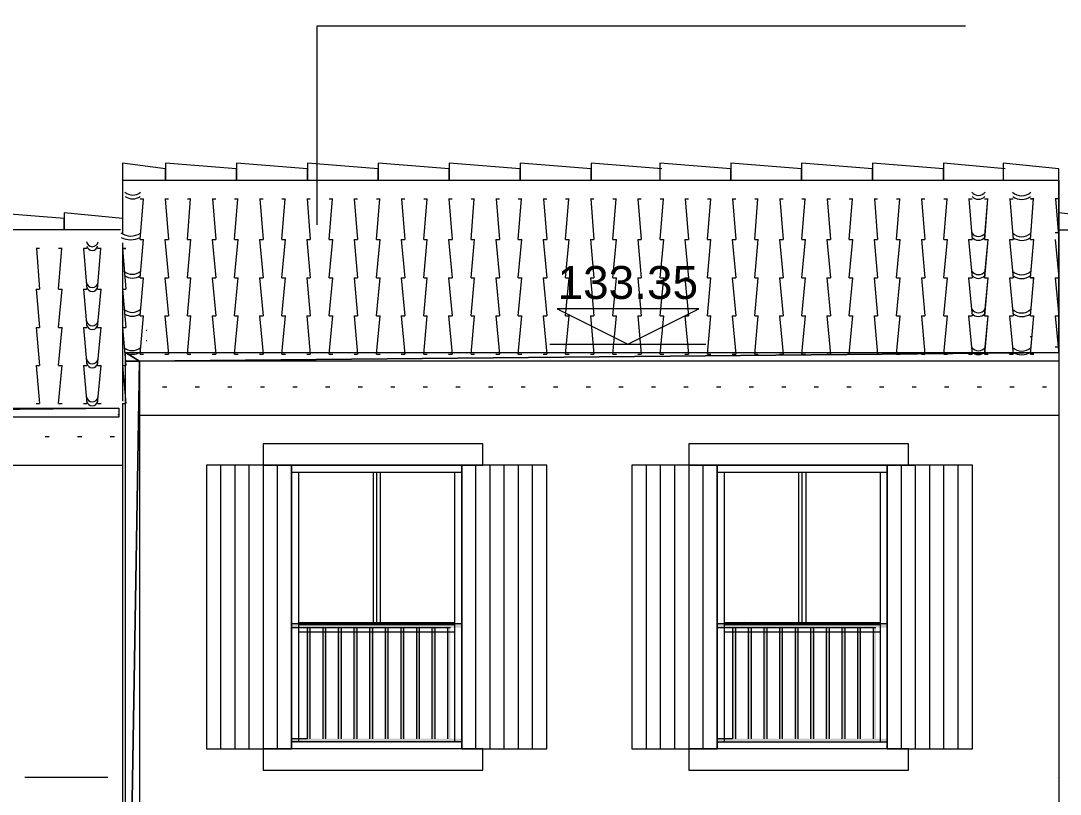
# Model space of a CAD drawing. Header units: metres. Extents: x 1.8 to 61.8, y -53.3 to -11.3.
# Drawn here: x 18.493 to 22.158, y -49.623 to -46.897 of the extents above; entities that cross this region are included whole.
import ezdxf
from ezdxf.enums import TextEntityAlignment as Align
from ezdxf.lldxf.tags import DXFTag

# ---------------------------------------------------------------- set-up
doc = ezdxf.new("R2010")
doc.units = ezdxf.units.M
doc.header["$MEASUREMENT"] = 0
for name, color, linetype in [('Calque commun', 7, 'Continuous'), ('Calque59', 7, 'Continuous'), ('Cotations', 7, 'Continuous')]:
    doc.layers.add(name, color=color, linetype=linetype)
doc.styles.add('Arial', font='arial.ttf', dxfattribs={"height": 0.231939})
tags = doc.linetypes.add('HIDDEN', pattern=[0.375, 0.25, -0.125]).pattern_tags.tags
tags[6:7] = [DXFTag(74, 4), DXFTag(75, 0), DXFTag(340, '0'), DXFTag(46, 1.0), DXFTag(50, 0.0), DXFTag(44, 0.0), DXFTag(45, 0.0)]
tags[4:5] = [DXFTag(74, 4), DXFTag(75, 0), DXFTag(340, '0'), DXFTag(46, 1.0), DXFTag(50, 0.0), DXFTag(44, 0.0), DXFTag(45, 0.0)]

# ---------------------------------------------------------------- blocks, each defined once
blk = doc.blocks.new('TOIT FACADE 35')
at = {"layer": 'Calque commun', "color": 7, "linetype": 'Continuous', "lineweight": 9}
for p, q in [((77.1694, -18.2492), (77.1694, -18.6281)), ((83.7694, -18.2493), (83.7694, -18.619)), ((83.7694, -18.619), (83.7694, -25.8923)), ((77.1694, -19.8256), (77.1694, -20.1862)), ((77.1709, -25.8922), (77.1698, -20.0075))]:
    blk.add_line(p, q, dxfattribs=at)
at = {"layer": 'Calque59', "color": 32, "linetype": 'Continuous', "lineweight": 9}
for p, q in [((77.2925, -18.381), (77.3175, -18.381)), ((77.2925, -18.6695), (77.3155, -18.3815)), ((77.4675, -18.381), (77.4924, -18.381)), ((77.4693, -18.3815), (77.4924, -18.6695)), ((77.6258, -18.381), (77.6507, -18.381)), ((77.6258, -18.6695), (77.6489, -18.3815)), ((77.8008, -18.381), (77.8258, -18.381)), ((77.8027, -18.3815), (77.8258, -18.6695)), ((77.9591, -18.381), (77.9841, -18.381)), ((77.9591, -18.6695), (77.9822, -18.3815)), ((78.1341, -18.381), (78.1592, -18.381)), ((78.1361, -18.3815), (78.1592, -18.6695)), ((78.2925, -18.381), (78.3175, -18.381)), ((78.2925, -18.6695), (78.3155, -18.3815)), ((78.4675, -18.381), (78.4924, -18.381)), ((78.4693, -18.3815), (78.4924, -18.6695)), ((78.6258, -18.381), (78.6507, -18.381)), ((78.6258, -18.6695), (78.6489, -18.3815)), ((78.8008, -18.381), (78.8258, -18.381)), ((78.8027, -18.3815), (78.8258, -18.6695)), ((78.9591, -18.381), (78.9841, -18.381)), ((78.9591, -18.6695), (78.9822, -18.3815)), ((79.1341, -18.381), (79.1592, -18.381)), ((79.1361, -18.3815), (79.1592, -18.6695)), ((79.2925, -18.381), (79.3175, -18.381)), ((79.2925, -18.6695), (79.3155, -18.3815)), ((79.4675, -18.381), (79.4924, -18.381)), ((79.4693, -18.3815), (79.4924, -18.6695)), ((79.6258, -18.381), (79.6507, -18.381)), ((79.6258, -18.6695), (79.6489, -18.3815)), ((79.8008, -18.381), (79.8258, -18.381)), ((79.8027, -18.3815), (79.8258, -18.6695)), ((79.9591, -18.381), (79.9841, -18.381)), ((79.9591, -18.6695), (79.9822, -18.3815)), ((80.1341, -18.381), (80.1592, -18.381)), ((80.1361, -18.3815), (80.1592, -18.6695)), ((80.2925, -18.381), (80.3175, -18.381)), ((80.2925, -18.6695), (80.3155, -18.3815)), ((80.4675, -18.381), (80.4924, -18.381)), ((80.4693, -18.3815), (80.4924, -18.6695)), ((80.6258, -18.381), (80.6507, -18.381)), ((80.6258, -18.6695), (80.6489, -18.3815)), ((80.8008, -18.381), (80.8258, -18.381)), ((80.8027, -18.3815), (80.8258, -18.6695)), ((80.9591, -18.381), (80.9841, -18.381)), ((80.9591, -18.6695), (80.9822, -18.3815)), ((81.1341, -18.381), (81.159, -18.381)), ((81.136, -18.3815), (81.159, -18.6695)), ((81.2925, -18.381), (81.3174, -18.381)), ((81.2925, -18.6695), (81.3155, -18.3815)), ((81.4674, -18.381), (81.4924, -18.381)), ((81.4693, -18.3815), (81.4924, -18.6695)), ((81.6257, -18.381), (81.6507, -18.381)), ((81.6257, -18.6695), (81.6488, -18.3815)), ((81.8008, -18.381), (81.8258, -18.381)), ((81.8027, -18.3815), (81.8258, -18.6695)), ((81.9591, -18.381), (81.9841, -18.381)), ((81.9591, -18.6695), (81.9822, -18.3815)), ((82.1341, -18.381), (82.159, -18.381)), ((82.136, -18.3815), (82.159, -18.6695)), ((82.2925, -18.381), (82.3174, -18.381)), ((82.2925, -18.6695), (82.3155, -18.3815)), ((82.4674, -18.381), (82.4924, -18.381)), ((82.4693, -18.3815), (82.4924, -18.6695)), ((82.6257, -18.381), (82.6507, -18.381)), ((82.6257, -18.6695), (82.6488, -18.3815)), ((82.8008, -18.381), (82.8258, -18.381)), ((82.8027, -18.3815), (82.8258, -18.6695)), ((82.9591, -18.381), (82.9841, -18.381)), ((82.9591, -18.6695), (82.9822, -18.3815)), ((83.1341, -18.381), (83.159, -18.381)), ((83.136, -18.3815), (83.159, -18.6695)), ((83.2469, -18.381), (83.2718, -18.381)), ((83.2469, -18.6695), (83.27, -18.3815)), ((83.247, -18.381), (83.272, -18.381)), ((83.247, -18.6695), (83.27, -18.3815)), ((83.422, -18.381), (83.4469, -18.381)), ((83.4238, -18.3815), (83.4469, -18.6695)), ((83.5691, -18.3801), (83.5941, -18.3801)), ((83.5691, -18.6686), (83.5922, -18.3806)), ((83.5692, -18.381), (83.5941, -18.381)), ((83.5692, -18.6695), (83.5922, -18.3815)), ((83.7441, -18.3806), (83.7691, -18.3806)), ((83.746, -18.3811), (83.7691, -18.669)), ((77.2925, -18.9382), (77.3175, -18.6695)), ((77.2925, -18.6695), (77.3175, -18.6695)), ((77.4675, -18.6695), (77.4924, -18.9382)), ((77.4675, -18.6695), (77.4924, -18.6695)), ((77.6258, -18.9382), (77.6507, -18.6695)), ((77.6258, -18.6695), (77.6507, -18.6695)), ((77.8008, -18.6695), (77.8258, -18.9382)), ((77.8008, -18.6695), (77.8258, -18.6695)), ((77.9591, -18.9382), (77.9841, -18.6695)), ((77.9591, -18.6695), (77.9841, -18.6695)), ((78.1341, -18.6695), (78.1592, -18.9382)), ((78.1341, -18.6695), (78.1592, -18.6695)), ((78.2925, -18.9382), (78.3175, -18.6695)), ((78.2925, -18.6695), (78.3175, -18.6695)), ((78.4675, -18.6695), (78.4924, -18.9382)), ((78.4675, -18.6695), (78.4924, -18.6695)), ((78.6258, -18.9382), (78.6507, -18.6695)), ((78.6258, -18.6695), (78.6507, -18.6695)), ((78.8008, -18.6695), (78.8258, -18.9382)), ((78.8008, -18.6695), (78.8258, -18.6695)), ((78.9591, -18.9382), (78.9841, -18.6695)), ((78.9591, -18.6695), (78.9841, -18.6695)), ((79.1341, -18.6695), (79.1592, -18.9382)), ((79.1341, -18.6695), (79.1592, -18.6695)), ((79.2925, -18.9382), (79.3175, -18.6695)), ((79.2925, -18.6695), (79.3175, -18.6695)), ((79.4675, -18.6695), (79.4924, -18.9382)), ((79.4675, -18.6695), (79.4924, -18.6695)), ((79.6258, -18.9382), (79.6507, -18.6695)), ((79.6258, -18.6695), (79.6507, -18.6695)), ((79.8008, -18.6695), (79.8258, -18.9382)), ((79.8008, -18.6695), (79.8258, -18.6695)), ((79.9591, -18.9382), (79.9841, -18.6695)), ((79.9591, -18.6695), (79.9841, -18.6695)), ((80.1341, -18.6695), (80.1592, -18.9382)), ((80.1341, -18.6695), (80.1592, -18.6695)), ((80.2925, -18.9382), (80.3175, -18.6695)), ((80.2925, -18.6695), (80.3175, -18.6695)), ((80.4675, -18.6695), (80.4924, -18.9382)), ((80.4675, -18.6695), (80.4924, -18.6695)), ((80.6258, -18.9382), (80.6507, -18.6695)), ((80.6258, -18.6695), (80.6507, -18.6695)), ((80.8008, -18.6695), (80.8258, -18.9382)), ((80.8008, -18.6695), (80.8258, -18.6695)), ((80.9591, -18.9382), (80.9841, -18.6695)), ((80.9591, -18.6695), (80.9841, -18.6695)), ((81.1341, -18.6695), (81.159, -18.9382)), ((81.1341, -18.6695), (81.159, -18.6695)), ((81.2925, -18.9382), (81.3174, -18.6695)), ((81.2925, -18.6695), (81.3174, -18.6695)), ((81.4674, -18.6695), (81.4924, -18.9382)), ((81.4674, -18.6695), (81.4924, -18.6695)), ((81.6257, -18.9382), (81.6507, -18.6695)), ((81.6257, -18.6695), (81.6507, -18.6695)), ((81.8008, -18.6695), (81.8258, -18.9382)), ((81.8008, -18.6695), (81.8258, -18.6695)), ((81.9591, -18.9382), (81.9841, -18.6695)), ((81.9591, -18.6695), (81.9841, -18.6695)), ((82.1341, -18.6695), (82.159, -18.9382)), ((82.1341, -18.6695), (82.159, -18.6695)), ((82.2925, -18.9382), (82.3174, -18.6695)), ((82.2925, -18.6695), (82.3174, -18.6695)), ((82.4674, -18.6695), (82.4924, -18.9382)), ((82.4674, -18.6695), (82.4924, -18.6695)), ((82.6257, -18.9382), (82.6507, -18.6695)), ((82.6257, -18.6695), (82.6507, -18.6695)), ((82.8008, -18.6695), (82.8258, -18.9382)), ((82.8008, -18.6695), (82.8258, -18.6695)), ((82.9591, -18.9382), (82.9841, -18.6695)), ((82.9591, -18.6695), (82.9841, -18.6695)), ((83.1341, -18.6695), (83.159, -18.9382)), ((83.1341, -18.6695), (83.159, -18.6695)), ((83.2469, -18.9382), (83.2718, -18.6695)), ((83.2469, -18.6695), (83.2718, -18.6695)), ((83.247, -18.9382), (83.272, -18.6695)), ((83.247, -18.6695), (83.272, -18.6695)), ((83.422, -18.6695), (83.4469, -18.9382)), ((83.422, -18.6695), (83.4469, -18.6695)), ((83.5691, -18.9373), (83.5941, -18.6686)), ((83.5691, -18.6686), (83.5941, -18.6686)), ((83.5692, -18.9382), (83.5941, -18.6695)), ((83.5692, -18.6695), (83.5941, -18.6695)), ((83.7441, -18.619), (83.7691, -18.619)), ((83.7441, -18.669), (83.7691, -18.9378)), ((76.5592, -18.7305), (76.5842, -18.7305)), ((76.5611, -18.731), (76.5842, -19.019)), ((76.7175, -18.7305), (76.7425, -18.7305)), ((76.7175, -19.019), (76.7406, -18.731)), ((76.8925, -18.7305), (76.9174, -18.7305)), ((76.8944, -18.731), (76.9174, -19.019)), ((76.9926, -18.7305), (77.0175, -18.7305)), ((76.9926, -19.019), (77.0157, -18.731)), ((77.1676, -18.7305), (77.1926, -18.7305)), ((77.1676, -18.731), (77.1926, -18.731)), ((77.1695, -18.731), (77.1926, -19.019)), ((77.1696, -18.7315), (77.1926, -19.0195)), ((77.2925, -19.2069), (77.3175, -18.9382)), ((77.2925, -18.9382), (77.3175, -18.9382)), ((77.4675, -18.9382), (77.4924, -19.2069)), ((77.4675, -18.9382), (77.4924, -18.9382)), ((77.6258, -19.2069), (77.6507, -18.9382)), ((77.6258, -18.9382), (77.6507, -18.9382)), ((77.8008, -18.9382), (77.8258, -19.2069)), ((77.8008, -18.9382), (77.8258, -18.9382)), ((77.9591, -19.2069), (77.9841, -18.9382)), ((77.9591, -18.9382), (77.9841, -18.9382)), ((78.1341, -18.9382), (78.1592, -19.2069)), ((78.1341, -18.9382), (78.1592, -18.9382)), ((78.2925, -19.2069), (78.3175, -18.9382)), ((78.2925, -18.9382), (78.3175, -18.9382)), ((78.4675, -18.9382), (78.4924, -19.2069)), ((78.4675, -18.9382), (78.4924, -18.9382)), ((78.6258, -19.2069), (78.6507, -18.9382)), ((78.6258, -18.9382), (78.6507, -18.9382)), ((78.8008, -18.9382), (78.8258, -19.2069)), ((78.8008, -18.9382), (78.8258, -18.9382)), ((78.9591, -19.2069), (78.9841, -18.9382)), ((78.9591, -18.9382), (78.9841, -18.9382)), ((79.1341, -18.9382), (79.1592, -19.2069)), ((79.1341, -18.9382), (79.1592, -18.9382)), ((79.2925, -19.2069), (79.3175, -18.9382)), ((79.2925, -18.9382), (79.3175, -18.9382)), ((79.4675, -18.9382), (79.4924, -19.2069)), ((79.4675, -18.9382), (79.4924, -18.9382)), ((79.6258, -19.2069), (79.6507, -18.9382)), ((79.6258, -18.9382), (79.6507, -18.9382)), ((79.8008, -18.9382), (79.8258, -19.2069)), ((79.8008, -18.9382), (79.8258, -18.9382)), ((79.9591, -19.2069), (79.9841, -18.9382)), ((79.9591, -18.9382), (79.9841, -18.9382)), ((80.1341, -18.9382), (80.1592, -19.2069)), ((80.1341, -18.9382), (80.1592, -18.9382)), ((80.2925, -19.2069), (80.3175, -18.9382)), ((80.2925, -18.9382), (80.3175, -18.9382)), ((80.4675, -18.9382), (80.4924, -19.2069)), ((80.4675, -18.9382), (80.4924, -18.9382)), ((80.6258, -19.2069), (80.6507, -18.9382)), ((80.6258, -18.9382), (80.6507, -18.9382)), ((80.8008, -18.9382), (80.8258, -19.2069)), ((80.8008, -18.9382), (80.8258, -18.9382)), ((80.9591, -19.2069), (80.9841, -18.9382)), ((80.9591, -18.9382), (80.9841, -18.9382)), ((81.1341, -18.9382), (81.159, -19.2069)), ((81.1341, -18.9382), (81.159, -18.9382)), ((81.2925, -19.2069), (81.3174, -18.9382)), ((81.2925, -18.9382), (81.3174, -18.9382)), ((81.4674, -18.9382), (81.4924, -19.2069)), ((81.4674, -18.9382), (81.4924, -18.9382)), ((81.6257, -19.2069), (81.6507, -18.9382)), ((81.6257, -18.9382), (81.6507, -18.9382)), ((81.8008, -18.9382), (81.8258, -19.2069)), ((81.8008, -18.9382), (81.8258, -18.9382)), ((81.9591, -19.2069), (81.9841, -18.9382)), ((81.9591, -18.9382), (81.9841, -18.9382)), ((82.1341, -18.9382), (82.159, -19.2069)), ((82.1341, -18.9382), (82.159, -18.9382)), ((82.2925, -19.2069), (82.3174, -18.9382)), ((82.2925, -18.9382), (82.3174, -18.9382)), ((82.4674, -18.9382), (82.4924, -19.2069)), ((82.4674, -18.9382), (82.4924, -18.9382)), ((82.6257, -19.2069), (82.6507, -18.9382)), ((82.6257, -18.9382), (82.6507, -18.9382)), ((82.8008, -18.9382), (82.8258, -19.2069)), ((82.8008, -18.9382), (82.8258, -18.9382)), ((82.9591, -19.2069), (82.9841, -18.9382)), ((82.9591, -18.9382), (82.9841, -18.9382)), ((83.1341, -18.9382), (83.159, -19.2069)), ((83.1341, -18.9382), (83.159, -18.9382)), ((83.2469, -19.2069), (83.2718, -18.9382)), ((83.2469, -18.9382), (83.2718, -18.9382)), ((83.247, -19.2069), (83.272, -18.9382)), ((83.247, -18.9382), (83.272, -18.9382)), ((83.422, -18.9382), (83.4469, -19.2069)), ((83.422, -18.9382), (83.4469, -18.9382)), ((83.5691, -19.206), (83.5941, -18.9373)), ((83.5691, -18.9373), (83.5941, -18.9373)), ((83.5692, -19.2069), (83.5941, -18.9382)), ((83.5692, -18.9382), (83.5941, -18.9382)), ((83.7441, -18.9378), (83.7691, -19.2065)), ((83.7441, -18.9378), (83.7691, -18.9378)), ((76.5592, -19.019), (76.5842, -19.2877)), ((76.5592, -19.019), (76.5842, -19.019)), ((76.7175, -19.2877), (76.7425, -19.019)), ((76.7175, -19.019), (76.7425, -19.019)), ((76.8925, -19.019), (76.9174, -19.2877)), ((76.8925, -19.019), (76.9174, -19.019)), ((76.9926, -19.2877), (77.0175, -19.019)), ((76.9926, -19.019), (77.0175, -19.019)), ((77.1676, -19.019), (77.1926, -19.2877)), ((77.1676, -19.019), (77.1926, -19.019)), ((77.1676, -19.0195), (77.1926, -19.2882)), ((77.1676, -19.0195), (77.1926, -19.0195)), ((77.2925, -19.4756), (77.3175, -19.2069)), ((77.2925, -19.2069), (77.3175, -19.2069)), ((77.4675, -19.2069), (77.4924, -19.4756)), ((77.4675, -19.2069), (77.4924, -19.2069)), ((77.6258, -19.4756), (77.6507, -19.2069)), ((77.6258, -19.2069), (77.6507, -19.2069)), ((77.8008, -19.2069), (77.8258, -19.4756)), ((77.8008, -19.2069), (77.8258, -19.2069)), ((77.9591, -19.4756), (77.9841, -19.2069)), ((77.9591, -19.2069), (77.9841, -19.2069)), ((78.1341, -19.2069), (78.1592, -19.4756)), ((78.1341, -19.2069), (78.1592, -19.2069)), ((78.2925, -19.4756), (78.3175, -19.2069)), ((78.2925, -19.2069), (78.3175, -19.2069)), ((78.4675, -19.2069), (78.4924, -19.4756)), ((78.4675, -19.2069), (78.4924, -19.2069)), ((78.6258, -19.4756), (78.6507, -19.2069)), ((78.6258, -19.2069), (78.6507, -19.2069)), ((78.8008, -19.2069), (78.8258, -19.4756)), ((78.8008, -19.2069), (78.8258, -19.2069)), ((78.9591, -19.4756), (78.9841, -19.2069)), ((78.9591, -19.2069), (78.9841, -19.2069)), ((79.1341, -19.2069), (79.1592, -19.4756)), ((79.1341, -19.2069), (79.1592, -19.2069)), ((79.2925, -19.4756), (79.3175, -19.2069)), ((79.2925, -19.2069), (79.3175, -19.2069)), ((79.4675, -19.2069), (79.4924, -19.4756)), ((79.4675, -19.2069), (79.4924, -19.2069)), ((79.6258, -19.4756), (79.6507, -19.2069)), ((79.6258, -19.2069), (79.6507, -19.2069)), ((79.8008, -19.2069), (79.8258, -19.4756)), ((79.8008, -19.2069), (79.8258, -19.2069)), ((79.9591, -19.4756), (79.9841, -19.2069)), ((79.9591, -19.2069), (79.9841, -19.2069)), ((80.1341, -19.2069), (80.1592, -19.4756)), ((80.1341, -19.2069), (80.1592, -19.2069)), ((80.2925, -19.4756), (80.3175, -19.2069)), ((80.2925, -19.2069), (80.3175, -19.2069)), ((80.4675, -19.2069), (80.4924, -19.4756)), ((80.4675, -19.2069), (80.4924, -19.2069)), ((80.6258, -19.4756), (80.6507, -19.2069)), ((80.6258, -19.2069), (80.6507, -19.2069)), ((80.8008, -19.2069), (80.8258, -19.4756)), ((80.8008, -19.2069), (80.8258, -19.2069)), ((80.9591, -19.4756), (80.9841, -19.2069)), ((80.9591, -19.2069), (80.9841, -19.2069)), ((81.1341, -19.2069), (81.159, -19.4756)), ((81.1341, -19.2069), (81.159, -19.2069)), ((81.2925, -19.4756), (81.3174, -19.2069)), ((81.2925, -19.2069), (81.3174, -19.2069)), ((81.4674, -19.2069), (81.4924, -19.4756)), ((81.4674, -19.2069), (81.4924, -19.2069)), ((81.6257, -19.4756), (81.6507, -19.2069)), ((81.6257, -19.2069), (81.6507, -19.2069)), ((81.8008, -19.2069), (81.8258, -19.4756)), ((81.8008, -19.2069), (81.8258, -19.2069)), ((81.9591, -19.4756), (81.9841, -19.2069)), ((81.9591, -19.2069), (81.9841, -19.2069)), ((82.1341, -19.2069), (82.159, -19.4756)), ((82.1341, -19.2069), (82.159, -19.2069)), ((82.2925, -19.4756), (82.3174, -19.2069)), ((82.2925, -19.2069), (82.3174, -19.2069)), ((82.4674, -19.2069), (82.4924, -19.4756)), ((82.4674, -19.2069), (82.4924, -19.2069)), ((82.6257, -19.4756), (82.6507, -19.2069)), ((82.6257, -19.2069), (82.6507, -19.2069)), ((82.8008, -19.2069), (82.8258, -19.4756)), ((82.8008, -19.2069), (82.8258, -19.2069)), ((82.9591, -19.4756), (82.9841, -19.2069)), ((82.9591, -19.2069), (82.9841, -19.2069)), ((83.1341, -19.2069), (83.159, -19.4756)), ((83.1341, -19.2069), (83.159, -19.2069)), ((83.2469, -19.4756), (83.2718, -19.2069)), ((83.2469, -19.2069), (83.2718, -19.2069)), ((83.247, -19.4756), (83.272, -19.2069)), ((83.247, -19.2069), (83.272, -19.2069)), ((83.422, -19.2069), (83.4469, -19.4756)), ((83.422, -19.2069), (83.4469, -19.2069)), ((83.5691, -19.4747), (83.5941, -19.206)), ((83.5691, -19.206), (83.5941, -19.206)), ((83.5692, -19.4756), (83.5941, -19.2069)), ((83.5692, -19.2069), (83.5941, -19.2069)), ((83.7441, -19.2065), (83.7691, -19.4752)), ((83.7441, -19.2065), (83.7691, -19.2065)), ((76.5592, -19.2877), (76.5842, -19.5564)), ((76.5592, -19.2877), (76.5842, -19.2877)), ((76.7175, -19.5564), (76.7425, -19.2877)), ((76.7175, -19.2877), (76.7425, -19.2877)), ((76.8925, -19.2877), (76.9174, -19.5564)), ((76.8925, -19.2877), (76.9174, -19.2877)), ((76.9926, -19.5564), (77.0175, -19.2877)), ((76.9926, -19.2877), (77.0175, -19.2877)), ((77.1676, -19.2877), (77.1926, -19.5564)), ((77.1676, -19.2877), (77.1926, -19.2877)), ((77.1676, -19.2882), (77.1926, -19.5569)), ((77.1676, -19.2882), (77.1926, -19.2882)), ((83.5772, -19.3555), (83.5672, -19.3555)), ((77.2925, -19.4756), (77.3175, -19.4756)), ((77.4675, -19.4756), (77.4924, -19.4756)), ((77.6258, -19.4756), (77.6507, -19.4756)), ((77.8008, -19.4756), (77.8258, -19.4756)), ((77.9591, -19.4756), (77.9841, -19.4756)), ((78.1341, -19.4756), (78.1592, -19.4756)), ((78.2925, -19.4756), (78.3175, -19.4756)), ((78.4675, -19.4756), (78.4924, -19.4756)), ((78.6258, -19.4756), (78.6507, -19.4756)), ((78.8008, -19.4756), (78.8258, -19.4756)), ((78.9591, -19.4756), (78.9841, -19.4756)), ((79.1341, -19.4756), (79.1592, -19.4756)), ((79.2925, -19.4756), (79.3175, -19.4756)), ((79.4675, -19.4756), (79.4924, -19.4756)), ((79.6258, -19.4756), (79.6507, -19.4756)), ((79.8008, -19.4756), (79.8258, -19.4756)), ((79.9591, -19.4756), (79.9841, -19.4756)), ((80.1341, -19.4756), (80.1592, -19.4756)), ((80.2925, -19.4756), (80.3175, -19.4756)), ((80.4675, -19.4756), (80.4924, -19.4756)), ((80.6258, -19.4756), (80.6507, -19.4756)), ((80.8008, -19.4756), (80.8258, -19.4756)), ((80.9591, -19.4756), (80.9841, -19.4756)), ((81.1341, -19.4756), (81.159, -19.4756)), ((81.2925, -19.4756), (81.3174, -19.4756)), ((81.4674, -19.4756), (81.4924, -19.4756)), ((81.6257, -19.4756), (81.6507, -19.4756)), ((81.8008, -19.4756), (81.8258, -19.4756)), ((81.9591, -19.4756), (81.9841, -19.4756)), ((82.1341, -19.4756), (82.159, -19.4756)), ((82.2925, -19.4756), (82.3174, -19.4756)), ((82.4674, -19.4756), (82.4924, -19.4756)), ((82.6257, -19.4756), (82.6507, -19.4756)), ((82.8008, -19.4756), (82.8258, -19.4756)), ((82.9591, -19.4756), (82.9841, -19.4756)), ((83.1341, -19.4756), (83.159, -19.4756)), ((83.2469, -19.4756), (83.2718, -19.4756)), ((83.247, -19.4756), (83.272, -19.4756)), ((83.422, -19.4756), (83.4469, -19.4756)), ((83.5691, -19.4752), (83.5942, -19.4752)), ((83.5692, -19.4756), (83.5941, -19.4756)), ((83.7441, -19.4252), (83.7691, -19.4252)), ((76.5592, -19.5564), (76.5842, -19.8251)), ((76.5592, -19.5564), (76.5842, -19.5564)), ((76.7175, -19.8251), (76.7425, -19.5564)), ((76.7175, -19.5564), (76.7425, -19.5564)), ((76.8925, -19.5564), (76.9174, -19.8251)), ((76.8925, -19.5564), (76.9174, -19.5564)), ((76.9926, -19.8251), (77.0175, -19.5564)), ((76.9926, -19.5564), (77.0175, -19.5564)), ((77.1676, -19.5564), (77.1926, -19.8251)), ((77.1676, -19.5564), (77.1926, -19.5564)), ((77.1676, -19.5569), (77.1926, -19.8256)), ((77.1676, -19.5569), (77.1926, -19.5569)), ((77.4513, -19.7077), (77.4811, -19.7077)), ((77.6811, -19.7077), (77.7108, -19.7077)), ((77.9108, -19.7077), (77.9405, -19.7077)), ((78.1405, -19.7077), (78.1703, -19.7077)), ((78.3703, -19.7077), (78.4, -19.7077)), ((78.6, -19.7077), (78.6297, -19.7077)), ((78.8297, -19.7077), (78.8594, -19.7077)), ((79.0594, -19.7077), (79.0892, -19.7077)), ((79.2892, -19.7077), (79.3189, -19.7077)), ((79.5189, -19.7077), (79.5486, -19.7077)), ((79.7486, -19.7077), (79.7784, -19.7077)), ((79.9784, -19.7077), (80.0081, -19.7077)), ((80.2081, -19.7077), (80.2378, -19.7077)), ((80.4378, -19.7077), (80.4675, -19.7077)), ((80.6675, -19.7077), (80.6973, -19.7077)), ((80.8973, -19.7077), (80.927, -19.7077)), ((81.127, -19.7077), (81.1567, -19.7077)), ((81.3567, -19.7077), (81.3865, -19.7077)), ((81.5865, -19.7077), (81.6162, -19.7077)), ((81.8162, -19.7077), (81.8459, -19.7077)), ((82.0459, -19.7077), (82.0756, -19.7077)), ((82.2756, -19.7077), (82.3054, -19.7077)), ((82.5054, -19.7077), (82.5351, -19.7077)), ((82.7351, -19.7077), (82.7648, -19.7077)), ((82.9648, -19.7077), (82.9946, -19.7077)), ((83.1946, -19.7077), (83.2243, -19.7077)), ((83.4243, -19.7077), (83.454, -19.7077)), ((83.654, -19.7077), (83.6837, -19.7077)), ((76.5592, -19.8251), (76.5842, -19.8251)), ((76.7175, -19.8251), (76.7425, -19.8251)), ((76.8925, -19.8251), (76.9174, -19.8251)), ((76.9926, -19.8251), (77.0175, -19.8251)), ((77.1676, -19.8251), (77.1926, -19.8251)), ((77.1676, -19.8256), (77.1926, -19.8256)), ((76.6222, -20.0577), (76.6519, -20.0577)), ((76.8519, -20.0577), (76.8816, -20.0577)), ((77.0816, -20.0577), (77.1114, -20.0577))]:
    blk.add_line(p, q, dxfattribs=at)
for points in [[(77.4719, -18.1715, 0), (77.1694, -18.1314, 0), (77.1694, -18.2492, 0), (77.4719, -18.2492, 0), (77.4719, -18.1715, 0)], [(77.9719, -18.1715, 0), (77.4719, -18.1315, 0), (77.4719, -18.2492, 0), (77.9719, -18.2492, 0), (77.9719, -18.1715, 0)], [(78.4719, -18.1715, 0), (77.9719, -18.1315, 0), (77.9719, -18.2492, 0), (78.4719, -18.2492, 0), (78.4719, -18.1715, 0)], [(78.9719, -18.1715, 0), (78.4719, -18.1315, 0), (78.4719, -18.2492, 0), (78.9719, -18.2492, 0), (78.9719, -18.1715, 0)], [(79.4719, -18.1715, 0), (78.9719, -18.1315, 0), (78.9719, -18.2492, 0), (79.4719, -18.2492, 0), (79.4719, -18.1715, 0)], [(79.9719, -18.1715, 0), (79.4719, -18.1315, 0), (79.4719, -18.2492, 0), (79.9719, -18.2492, 0), (79.9719, -18.1715, 0)], [(80.4719, -18.1715, 0), (79.9719, -18.1315, 0), (79.9719, -18.2492, 0), (80.4719, -18.2492, 0), (80.4719, -18.1715, 0)], [(80.9707, -18.1714, 0), (80.4719, -18.1315, 0), (80.4719, -18.2492, 0), (80.9564, -18.2492, 0)], [(81.4564, -18.1715, 0), (80.9564, -18.1315, 0), (80.9564, -18.2492, 0), (81.4564, -18.2492, 0), (81.4564, -18.1715, 0)], [(81.9564, -18.1715, 0), (81.4564, -18.1315, 0), (81.4564, -18.2492, 0), (81.9564, -18.2492, 0), (81.9564, -18.1715, 0)], [(82.4564, -18.1715, 0), (81.9564, -18.1315, 0), (81.9564, -18.2492, 0), (82.4564, -18.2492, 0), (82.4564, -18.1715, 0)], [(82.9564, -18.1715, 0), (82.4564, -18.1315, 0), (82.4564, -18.2492, 0), (82.9564, -18.2492, 0), (82.9564, -18.1715, 0)], [(83.3925, -18.1714, 0), (82.9564, -18.1315, 0), (82.9564, -18.2492, 0), (83.3782, -18.2493, 0)], [(83.7694, -18.1715, 0), (83.3782, -18.1315, 0), (83.3782, -18.2493, 0), (83.7694, -18.2493, 0), (83.7694, -18.1715, 0)], [(76.7578, -18.5215, 0), (76.2578, -18.4814, 0), (76.2578, -18.5992, 0), (76.7578, -18.5992, 0), (76.7578, -18.5215, 0)], [(77.1695, -18.5214, 0), (76.7578, -18.4814, 0), (76.7578, -18.5992, 0), (77.1552, -18.5992, 0)], [(84.114, -18.5215, 0), (83.7691, -18.4815, 0), (83.7691, -18.5993, 0), (84.114, -18.5993, 0), (84.114, -18.5215, 0)]]:
    blk.add_polyline3d(points, dxfattribs=at)
for centre, radius, start, end in [((77.2412, -18.2739), 0.0816, 227.47188, 312.15513), ((77.2412, -18.2886), 0.0934, 235.49974, 304.1256), ((83.2033, -18.3007), 0.058, 215.07356, 324.49216), ((83.2032, -18.3229), 0.0622, 223.3643, 316.19739), ((83.5084, -18.2677), 0.0927, 225.7106, 313.97078), ((83.5083, -18.2831), 0.1034, 232.87653, 306.80665), ((76.9552, -18.6776), 0.0415, 188.20572, 351.2934), ((77.2271, -18.5214), 0.1227, 235.54185, 304.16018), ((77.2271, -18.5249), 0.1456, 242.53277, 297.17245), ((83.2032, -18.5892), 0.058, 215.07262, 324.49237), ((83.2032, -18.6114), 0.0622, 223.36317, 316.19766), ((83.5084, -18.5562), 0.0927, 225.71061, 313.96903), ((83.5083, -18.5716), 0.1034, 232.8762, 306.80561), ((76.9551, -18.7068), 0.0396, 192.10023, 347.39086), ((77.2376, -18.8264), 0.0875, 227.79783, 311.85155), ((83.2032, -18.8579), 0.058, 215.07176, 324.493), ((83.5083, -18.8249), 0.0927, 225.71031, 313.97025), ((76.9552, -18.9661), 0.0415, 188.19769, 351.30066), ((77.2376, -18.84), 0.1002, 235.67787, 303.97137), ((83.2032, -18.8801), 0.0622, 223.36477, 316.19726), ((83.5083, -18.8403), 0.1034, 232.87794, 306.80399), ((76.9551, -18.9953), 0.0396, 192.10209, 347.39004), ((77.2376, -19.0951), 0.0875, 227.79295, 311.85548), ((77.2376, -19.1087), 0.1002, 235.68726, 303.96333), ((83.2033, -19.1266), 0.058, 215.0748, 324.49209), ((83.2032, -19.1488), 0.0622, 223.36245, 316.19783), ((83.5084, -19.0936), 0.0927, 225.7151, 313.96697), ((83.5083, -19.109), 0.1034, 232.87318, 306.80881), ((76.9552, -19.2348), 0.0415, 188.20362, 351.29569), ((76.9551, -19.264), 0.0396, 192.09884, 347.39495), ((77.2376, -19.3639), 0.0875, 227.79757, 311.85157), ((77.2376, -19.3775), 0.1002, 235.68131, 303.96874), ((83.2033, -19.3954), 0.058, 215.07544, 324.49165), ((83.2032, -19.4175), 0.0622, 223.36291, 316.19766), ((83.5084, -19.3623), 0.0927, 225.71087, 313.96992), ((83.5083, -19.3777), 0.1034, 232.87718, 306.80503), ((76.9552, -19.5036), 0.0415, 188.20103, 351.29793), ((76.9551, -19.5327), 0.0396, 192.09401, 347.39171), ((76.9552, -19.7723), 0.0415, 188.2045, 351.29404), ((76.9551, -19.8015), 0.0396, 192.09521, 347.39294)]:
    blk.add_arc(centre, radius, start, end, dxfattribs=at)
blk = doc.blocks.new('hatch4')
at = {"layer": 'Calque commun', "color": 8, "linetype": 'Continuous', "lineweight": 9}
for p, q in [((-52.138, 14.0585), (-52.138, 12.0585)), ((-52.038, 14.0585), (-52.038, 12.0585)), ((-51.938, 14.0585), (-51.938, 12.0585)), ((-51.838, 14.0585), (-51.838, 12.0585)), ((-51.738, 14.0585), (-51.738, 12.0585)), ((-51.638, 14.0585), (-51.638, 12.0585))]:
    blk.add_line(p, q, dxfattribs=at)
mesh = blk.add_polyface(dxfattribs=at)
corners = [(-51.538, 14.0585), (-52.138, 14.0585), (-52.138, 12.0585), (-51.538, 12.0585)]
mesh.append_faces([[corners[k] for k in face] for face in [(0, 1, 2, 3)]], dxfattribs={"color": 8})
blk = doc.blocks.new('hatch5')
at = {"layer": 'Calque commun', "color": 8, "linetype": 'Continuous', "lineweight": 9}
for p, q in [((-55.138, 14.0585), (-55.138, 12.0585)), ((-55.038, 14.0585), (-55.038, 12.0585)), ((-54.938, 14.0585), (-54.938, 12.0585)), ((-54.838, 14.0585), (-54.838, 12.0585)), ((-54.738, 14.0585), (-54.738, 12.0585)), ((-54.638, 14.0585), (-54.638, 12.0585))]:
    blk.add_line(p, q, dxfattribs=at)
mesh = blk.add_polyface(dxfattribs=at)
corners = [(-54.538, 14.0585), (-55.138, 14.0585), (-55.138, 12.0585), (-54.538, 12.0585)]
mesh.append_faces([[corners[k] for k in face] for face in [(0, 1, 2, 3)]], dxfattribs={"color": 8})
blk = doc.blocks.new('hatch6')
at = {"layer": 'Calque commun', "color": 8, "linetype": 'Continuous', "lineweight": 9}
for p, q in [((-53.338, 12.0585), (-53.338, 14.0585)), ((-53.238, 12.0585), (-53.238, 14.0585)), ((-53.138, 12.0585), (-53.138, 14.0585)), ((-53.038, 12.0585), (-53.038, 14.0585)), ((-52.938, 12.0585), (-52.938, 14.0585)), ((-52.838, 12.0585), (-52.838, 14.0585))]:
    blk.add_line(p, q, dxfattribs=at)
mesh = blk.add_polyface(dxfattribs=at)
corners = [(-53.338, 14.0585), (-53.338, 12.0585), (-52.738, 12.0585), (-52.738, 14.0585)]
mesh.append_faces([[corners[k] for k in face] for face in [(0, 1, 2, 3)]], dxfattribs={"color": 8})
blk = doc.blocks.new('hatch7')
at = {"layer": 'Calque commun', "color": 8, "linetype": 'Continuous', "lineweight": 9}
for p, q in [((-50.338, 12.0585), (-50.338, 14.0585)), ((-50.238, 12.0585), (-50.238, 14.0585)), ((-50.138, 12.0585), (-50.138, 14.0585)), ((-50.038, 12.0585), (-50.038, 14.0585)), ((-49.938, 12.0585), (-49.938, 14.0585)), ((-49.838, 12.0585), (-49.838, 14.0585))]:
    blk.add_line(p, q, dxfattribs=at)
mesh = blk.add_polyface(dxfattribs=at)
corners = [(-50.338, 14.0585), (-50.338, 12.0585), (-49.738, 12.0585), (-49.738, 14.0585)]
mesh.append_faces([[corners[k] for k in face] for face in [(0, 1, 2, 3)]], dxfattribs={"color": 8})
blk = doc.blocks.new('Block4')
at = {"layer": 'Calque commun', "color": 0, "linetype": 'Continuous', "lineweight": 9}
blk.add_line((-0.55, 0), (0.55, 0), dxfattribs=at)
blk.add_polyline3d([(-0.5, 0.25, 0), (0, 0, 0), (0.5, 0.25, 0), (-0.5, 0.25, 0)], dxfattribs=at)
blk = doc.blocks.new('Lvl1')
at = {"layer": 'Calque commun', "color": 0, "linetype": 'ByBlock', "lineweight": -2}
blk.add_blockref('Block4', (0, 0), dxfattribs=at)
blk = doc.blocks.new('FACADE VILLA 9 10 11-6')
at = {"layer": 'Cotations', "color": 250, "linetype": 'ByBlock', "lineweight": -2}
blk.add_blockref('Lvl1', (-52.1661, 14.9099), dxfattribs=at)
at = {"layer": 'Cotations', "color": 212, "linetype": 'ByBlock', "lineweight": -2, "style": 'Arial'}
blk.add_text('133.35', height=0.23194, dxfattribs=at).set_placement((-52.1671, 15.1599), align=Align.BOTTOM_CENTER)
blk = doc.blocks.new('FACADE VILLA 9 10 11-30')
at = {"layer": 'Calque commun', "color": 7, "linetype": 'Continuous', "lineweight": 9}
for p, q in [((-49.1284, 14.8656), (-49.1284, 16.1453)), ((-55.7286, 15.6237), (-55.7286, 14.5096)), ((-55.5621, 15.0097), (-55.5574, 15.0097)), ((-55.5574, 14.9342), (-55.5621, 14.9342)), ((-55.7618, 14.5096), (-55.7618, 14.5079)), ((-55.7635, 14.4141), (-55.7514, 14.4141)), ((-54.538, 14.0585), (-54.738, 14.0585)), ((-54.538, 14.0585), (-54.538, 12.0835)), ((-53.338, 14.0585), (-54.538, 14.0585)), ((-54.538, 14.0085), (-54.488, 14.0085)), ((-54.488, 14.0085), (-54.488, 12.1085)), ((-54.488, 14.0085), (-53.338, 14.0085)), ((-53.963, 14.0085), (-53.963, 12.9342)), ((-53.938, 14.0085), (-53.938, 12.9342)), ((-53.913, 14.0085), (-53.913, 12.9342)), ((-53.388, 14.0085), (-53.388, 12.9342)), ((-53.138, 14.0585), (-53.338, 14.0585)), ((-53.338, 12.0585), (-53.338, 14.0585)), ((-51.938, 14.0585), (-52.138, 14.0585)), ((-51.738, 14.0585), (-51.938, 14.0585)), ((-51.538, 14.0585), (-51.738, 14.0585)), ((-51.538, 14.0585), (-51.538, 12.0835)), ((-50.338, 14.0585), (-51.538, 14.0585)), ((-51.538, 14.0085), (-51.488, 14.0085)), ((-51.488, 14.0085), (-51.488, 12.9342)), ((-51.488, 14.0085), (-50.963, 14.0085)), ((-50.963, 14.0085), (-50.963, 12.9342)), ((-50.963, 14.0085), (-50.338, 14.0085)), ((-50.938, 12.9342), (-50.938, 14.0085)), ((-50.913, 14.0085), (-50.913, 12.9342)), ((-50.388, 14.0085), (-50.388, 12.9342)), ((-50.338, 12.0585), (-50.338, 14.0585)), ((-50.338, 14.0585), (-50.338, 14.0585)), ((-50.338, 14.0585), (-50.338, 14.0585)), ((-50.338, 14.0585), (-50.138, 14.0585)), ((-54.538, 12.9424), (-53.538, 12.9424)), ((-54.428, 12.9124), (-54.538, 12.9124)), ((-54.488, 12.9499), (-53.388, 12.9499)), ((-54.488, 12.9499), (-54.428, 12.9499)), ((-54.488, 12.9424), (-53.938, 12.9424)), ((-54.488, 12.9342), (-53.938, 12.9342)), ((-54.428, 12.9124), (-54.428, 12.1299)), ((-54.408, 12.9124), (-54.428, 12.9124)), ((-54.408, 12.9499), (-54.318, 12.9499)), ((-54.318, 12.9124), (-54.408, 12.9124)), ((-54.408, 12.9124), (-54.408, 12.1299)), ((-54.3447, 12.9559), (-54.3448, 12.9559)), ((-54.3448, 12.9559), (-54.3447, 12.9559)), ((-54.318, 12.9424), (-53.338, 12.9424)), ((-54.318, 12.9124), (-54.318, 12.1299)), ((-54.298, 12.9124), (-54.318, 12.9124)), ((-54.208, 12.9124), (-54.318, 12.9124)), ((-54.298, 12.9499), (-54.208, 12.9499)), ((-54.208, 12.9124), (-54.298, 12.9124)), ((-54.298, 12.9124), (-54.298, 12.1299)), ((-54.2942, 12.9559), (-54.2941, 12.9559)), ((-54.2941, 12.9559), (-54.2942, 12.9559)), ((-54.268, 12.9499), (-54.208, 12.9499)), ((-54.208, 12.9124), (-54.208, 12.1299)), ((-54.188, 12.9124), (-54.208, 12.9124)), ((-54.208, 12.9124), (-54.208, 12.1299)), ((-54.188, 12.9124), (-54.208, 12.9124)), ((-54.188, 12.9499), (-54.098, 12.9499)), ((-54.188, 12.9499), (-54.098, 12.9499)), ((-54.098, 12.9124), (-54.188, 12.9124)), ((-54.188, 12.9124), (-54.188, 12.1299)), ((-54.098, 12.9124), (-54.188, 12.9124)), ((-54.188, 12.9124), (-54.188, 12.1299)), ((-54.098, 12.9124), (-54.098, 12.1299)), ((-54.078, 12.9124), (-54.098, 12.9124)), ((-54.098, 12.9124), (-54.098, 12.1299)), ((-54.078, 12.9124), (-54.098, 12.9124)), ((-54.078, 12.9499), (-53.988, 12.9499)), ((-54.078, 12.9499), (-53.988, 12.9499)), ((-53.988, 12.9124), (-54.078, 12.9124)), ((-54.078, 12.9124), (-54.078, 12.1299)), ((-53.988, 12.9124), (-54.078, 12.9124)), ((-54.078, 12.9124), (-54.078, 12.1299)), ((-53.988, 12.9124), (-53.988, 12.1299)), ((-53.968, 12.9124), (-53.988, 12.9124)), ((-53.988, 12.9124), (-53.988, 12.1299)), ((-53.968, 12.9124), (-53.988, 12.9124)), ((-53.968, 12.9499), (-53.878, 12.9499)), ((-53.968, 12.9499), (-53.878, 12.9499)), ((-53.878, 12.9124), (-53.968, 12.9124)), ((-53.968, 12.9124), (-53.968, 12.1299)), ((-53.878, 12.9124), (-53.968, 12.9124)), ((-53.968, 12.9124), (-53.968, 12.1299)), ((-53.938, 12.9424), (-53.913, 12.9424)), ((-53.938, 12.9342), (-53.913, 12.9342)), ((-53.913, 12.9424), (-53.388, 12.9424)), ((-53.913, 12.9342), (-53.388, 12.9342)), ((-53.878, 12.9124), (-53.878, 12.1299)), ((-53.858, 12.9124), (-53.878, 12.9124)), ((-53.878, 12.9124), (-53.878, 12.1299)), ((-53.858, 12.9124), (-53.878, 12.9124)), ((-53.858, 12.9499), (-53.768, 12.9499)), ((-53.858, 12.9499), (-53.768, 12.9499)), ((-53.768, 12.9124), (-53.858, 12.9124)), ((-53.858, 12.9124), (-53.858, 12.1299)), ((-53.768, 12.9124), (-53.858, 12.9124)), ((-53.858, 12.9124), (-53.858, 12.1299)), ((-53.768, 12.9124), (-53.768, 12.1299)), ((-53.748, 12.9124), (-53.768, 12.9124)), ((-53.768, 12.9124), (-53.768, 12.1299)), ((-53.748, 12.9124), (-53.768, 12.9124)), ((-53.748, 12.9499), (-53.658, 12.9499)), ((-53.748, 12.9499), (-53.658, 12.9499)), ((-53.658, 12.9124), (-53.748, 12.9124)), ((-53.748, 12.9124), (-53.748, 12.1299)), ((-53.658, 12.9124), (-53.748, 12.9124)), ((-53.748, 12.9124), (-53.748, 12.1299)), ((-53.658, 12.9124), (-53.658, 12.1299)), ((-53.638, 12.9124), (-53.658, 12.9124)), ((-53.658, 12.9124), (-53.658, 12.1299)), ((-53.638, 12.9124), (-53.658, 12.9124)), ((-53.638, 12.9499), (-53.548, 12.9499)), ((-53.548, 12.9124), (-53.638, 12.9124)), ((-53.638, 12.9124), (-53.638, 12.1299)), ((-53.548, 12.9124), (-53.548, 12.1299)), ((-53.528, 12.9124), (-53.548, 12.9124)), ((-53.528, 12.9499), (-53.438, 12.9499)), ((-53.438, 12.9124), (-53.528, 12.9124)), ((-53.528, 12.9124), (-53.528, 12.1299)), ((-53.438, 12.9124), (-53.438, 12.1299)), ((-53.418, 12.9124), (-53.438, 12.9124)), ((-53.388, 12.9499), (-53.388, 12.9499)), ((-53.388, 12.9499), (-53.388, 12.9499)), ((-53.388, 12.9424), (-53.388, 12.9499)), ((-53.388, 12.9342), (-53.388, 12.8842)), ((-51.538, 12.9424), (-50.538, 12.9424)), ((-51.428, 12.9124), (-51.538, 12.9124)), ((-51.488, 12.9499), (-50.388, 12.9499)), ((-51.488, 12.9499), (-51.428, 12.9499)), ((-51.488, 12.9424), (-50.938, 12.9424)), ((-51.488, 12.9342), (-50.938, 12.9342)), ((-51.488, 12.9342), (-51.488, 12.8842)), ((-51.428, 12.9124), (-51.428, 12.1299)), ((-51.408, 12.9124), (-51.428, 12.9124)), ((-51.408, 12.9499), (-51.318, 12.9499)), ((-51.318, 12.9124), (-51.408, 12.9124)), ((-51.408, 12.9124), (-51.408, 12.1299)), ((-51.3447, 12.9559), (-51.3448, 12.9559)), ((-51.3448, 12.9559), (-51.3447, 12.9559)), ((-51.318, 12.9424), (-50.338, 12.9424)), ((-51.318, 12.9124), (-51.318, 12.1299)), ((-51.298, 12.9124), (-51.318, 12.9124)), ((-51.208, 12.9124), (-51.318, 12.9124)), ((-51.298, 12.9499), (-51.208, 12.9499)), ((-51.208, 12.9124), (-51.298, 12.9124)), ((-51.298, 12.9124), (-51.298, 12.1299)), ((-51.2942, 12.9559), (-51.2941, 12.9559)), ((-51.2941, 12.9559), (-51.2942, 12.9559)), ((-51.268, 12.9499), (-51.208, 12.9499)), ((-51.208, 12.9124), (-51.208, 12.1299)), ((-51.188, 12.9124), (-51.208, 12.9124)), ((-51.208, 12.9124), (-51.208, 12.1299)), ((-51.188, 12.9124), (-51.208, 12.9124)), ((-51.188, 12.9499), (-51.098, 12.9499)), ((-51.188, 12.9499), (-51.098, 12.9499)), ((-51.098, 12.9124), (-51.188, 12.9124)), ((-51.188, 12.9124), (-51.188, 12.1299)), ((-51.098, 12.9124), (-51.188, 12.9124)), ((-51.188, 12.9124), (-51.188, 12.1299)), ((-51.098, 12.9124), (-51.098, 12.1299)), ((-51.078, 12.9124), (-51.098, 12.9124)), ((-51.098, 12.9124), (-51.098, 12.1299)), ((-51.078, 12.9124), (-51.098, 12.9124)), ((-51.078, 12.9499), (-50.988, 12.9499)), ((-51.078, 12.9499), (-50.988, 12.9499)), ((-50.988, 12.9124), (-51.078, 12.9124)), ((-51.078, 12.9124), (-51.078, 12.1299)), ((-50.988, 12.9124), (-51.078, 12.9124)), ((-51.078, 12.9124), (-51.078, 12.1299)), ((-50.988, 12.9124), (-50.988, 12.1299)), ((-50.968, 12.9124), (-50.988, 12.9124)), ((-50.988, 12.9124), (-50.988, 12.1299)), ((-50.968, 12.9124), (-50.988, 12.9124)), ((-50.968, 12.9499), (-50.878, 12.9499)), ((-50.968, 12.9499), (-50.878, 12.9499)), ((-50.878, 12.9124), (-50.968, 12.9124)), ((-50.968, 12.9124), (-50.968, 12.1299)), ((-50.878, 12.9124), (-50.968, 12.9124)), ((-50.968, 12.9124), (-50.968, 12.1299)), ((-50.938, 12.9424), (-50.913, 12.9424)), ((-50.938, 12.9342), (-50.913, 12.9342)), ((-50.913, 12.9424), (-50.388, 12.9424)), ((-50.913, 12.9342), (-50.388, 12.9342)), ((-50.878, 12.9124), (-50.878, 12.1299)), ((-50.858, 12.9124), (-50.878, 12.9124)), ((-50.878, 12.9124), (-50.878, 12.1299)), ((-50.858, 12.9124), (-50.878, 12.9124)), ((-50.858, 12.9499), (-50.768, 12.9499)), ((-50.858, 12.9499), (-50.768, 12.9499)), ((-50.768, 12.9124), (-50.858, 12.9124)), ((-50.858, 12.9124), (-50.858, 12.1299)), ((-50.768, 12.9124), (-50.858, 12.9124)), ((-50.858, 12.9124), (-50.858, 12.1299)), ((-50.768, 12.9124), (-50.768, 12.1299)), ((-50.748, 12.9124), (-50.768, 12.9124)), ((-50.768, 12.9124), (-50.768, 12.1299)), ((-50.748, 12.9124), (-50.768, 12.9124)), ((-50.748, 12.9499), (-50.658, 12.9499)), ((-50.748, 12.9499), (-50.658, 12.9499)), ((-50.658, 12.9124), (-50.748, 12.9124)), ((-50.748, 12.9124), (-50.748, 12.1299)), ((-50.658, 12.9124), (-50.748, 12.9124)), ((-50.748, 12.9124), (-50.748, 12.1299)), ((-50.658, 12.9124), (-50.658, 12.1299)), ((-50.638, 12.9124), (-50.658, 12.9124)), ((-50.658, 12.9124), (-50.658, 12.1299)), ((-50.638, 12.9124), (-50.658, 12.9124)), ((-50.638, 12.9499), (-50.548, 12.9499)), ((-50.548, 12.9124), (-50.638, 12.9124)), ((-50.638, 12.9124), (-50.638, 12.1299)), ((-50.548, 12.9124), (-50.548, 12.1299)), ((-50.528, 12.9124), (-50.548, 12.9124)), ((-50.528, 12.9499), (-50.438, 12.9499)), ((-50.438, 12.9124), (-50.528, 12.9124)), ((-50.528, 12.9124), (-50.528, 12.1299)), ((-50.438, 12.9124), (-50.438, 12.1299)), ((-50.418, 12.9124), (-50.438, 12.9124)), ((-50.388, 12.9499), (-50.388, 12.9499)), ((-50.388, 12.9499), (-50.388, 12.9499)), ((-50.388, 12.9424), (-50.388, 12.9499)), ((-50.388, 12.9342), (-50.388, 12.8842)), ((-54.488, 12.8842), (-53.388, 12.8842)), ((-53.388, 12.8842), (-53.388, 12.8842)), ((-53.388, 12.8842), (-53.388, 12.8842)), ((-53.388, 12.8842), (-53.388, 12.1085)), ((-51.488, 12.8842), (-50.388, 12.8842)), ((-51.488, 12.8842), (-51.488, 12.1085)), ((-50.388, 12.8842), (-50.388, 12.1085)), ((-54.428, 12.1299), (-54.538, 12.1299)), ((-54.488, 12.1085), (-54.538, 12.1085)), ((-53.338, 12.1085), (-54.488, 12.1085)), ((-51.428, 12.1299), (-51.538, 12.1299)), ((-51.538, 12.1085), (-50.338, 12.1085)), ((-54.538, 12.0835), (-54.538, 12.0585)), ((-51.538, 12.0835), (-51.538, 12.0585)), ((-49.1361, 11.8584), (-49.1361, 11.8584))]:
    blk.add_line(p, q, dxfattribs=at)
at = {"layer": 'Calque commun', "color": 7, "linetype": 'Continuous', "lineweight": -2}
blk.add_line((-55.7618, 14.4341), (-55.7618, 14.4341), dxfattribs=at)
at = {"layer": 'Calque commun', "color": 5, "linetype": 'Continuous', "lineweight": 9}
for p, q in [((-55.6121, 14.4091), (-49.1318, 14.4091)), ((-62.0211, 14.0585), (-55.7286, 14.0585))]:
    blk.add_line(p, q, dxfattribs=at)
at = {"layer": 'Calque commun', "color": 23, "linetype": 'Continuous', "lineweight": -2}
blk.add_line((-55.7637, 14.2808), (-55.7637, 14.2808), dxfattribs=at)
at = {"layer": 'Calque commun', "color": 5, "linetype": 'Continuous', "lineweight": 18}
blk.add_polyline3d([(-49.7867, 17.1512, 0), (-54.3584, 17.1512, 0), (-54.3584, 15.7525, 0)], dxfattribs=at)
at = {"layer": 'Calque commun', "color": 18, "linetype": 'Continuous', "lineweight": 9}
for points in [[(-54.538, 12.9424), (-53.538, 12.9424), (-54.538, 12.9124), (-53.538, 12.9124)], [(-54.408, 12.9124), (-54.428, 12.9124), (-54.408, 12.1299), (-54.428, 12.1299)], [(-54.318, 12.9424), (-53.338, 12.9424), (-54.318, 12.9124), (-53.338, 12.9124)], [(-54.298, 12.9124), (-54.318, 12.9124), (-54.298, 12.1299), (-54.318, 12.1299)], [(-54.188, 12.9124), (-54.208, 12.9124), (-54.188, 12.1299), (-54.208, 12.1299)], [(-54.188, 12.9124), (-54.208, 12.9124), (-54.188, 12.1299), (-54.208, 12.1299)], [(-54.078, 12.9124), (-54.098, 12.9124), (-54.078, 12.1299), (-54.098, 12.1299)], [(-54.078, 12.9124), (-54.098, 12.9124), (-54.078, 12.1299), (-54.098, 12.1299)], [(-53.968, 12.9124), (-53.988, 12.9124), (-53.968, 12.1299), (-53.988, 12.1299)], [(-53.968, 12.9124), (-53.988, 12.9124), (-53.968, 12.1299), (-53.988, 12.1299)], [(-53.858, 12.9124), (-53.878, 12.9124), (-53.858, 12.1299), (-53.878, 12.1299)], [(-53.858, 12.9124), (-53.878, 12.9124), (-53.858, 12.1299), (-53.878, 12.1299)], [(-53.748, 12.9124), (-53.768, 12.9124), (-53.748, 12.1299), (-53.768, 12.1299)], [(-53.748, 12.9124), (-53.768, 12.9124), (-53.748, 12.1299), (-53.768, 12.1299)], [(-53.638, 12.9124), (-53.658, 12.9124), (-53.638, 12.1299), (-53.658, 12.1299)], [(-53.638, 12.9124), (-53.658, 12.9124), (-53.638, 12.1299), (-53.658, 12.1299)], [(-53.528, 12.9124), (-53.548, 12.9124), (-53.528, 12.1299), (-53.548, 12.1299)], [(-53.418, 12.9124), (-53.438, 12.9124), (-53.418, 12.1299), (-53.438, 12.1299)], [(-51.538, 12.9424), (-50.538, 12.9424), (-51.538, 12.9124), (-50.538, 12.9124)], [(-51.408, 12.9124), (-51.428, 12.9124), (-51.408, 12.1299), (-51.428, 12.1299)], [(-51.318, 12.9424), (-50.338, 12.9424), (-51.318, 12.9124), (-50.338, 12.9124)], [(-51.298, 12.9124), (-51.318, 12.9124), (-51.298, 12.1299), (-51.318, 12.1299)], [(-51.188, 12.9124), (-51.208, 12.9124), (-51.188, 12.1299), (-51.208, 12.1299)], [(-51.188, 12.9124), (-51.208, 12.9124), (-51.188, 12.1299), (-51.208, 12.1299)], [(-51.078, 12.9124), (-51.098, 12.9124), (-51.078, 12.1299), (-51.098, 12.1299)], [(-51.078, 12.9124), (-51.098, 12.9124), (-51.078, 12.1299), (-51.098, 12.1299)], [(-50.968, 12.9124), (-50.988, 12.9124), (-50.968, 12.1299), (-50.988, 12.1299)], [(-50.968, 12.9124), (-50.988, 12.9124), (-50.968, 12.1299), (-50.988, 12.1299)], [(-50.858, 12.9124), (-50.878, 12.9124), (-50.858, 12.1299), (-50.878, 12.1299)], [(-50.858, 12.9124), (-50.878, 12.9124), (-50.858, 12.1299), (-50.878, 12.1299)], [(-50.748, 12.9124), (-50.768, 12.9124), (-50.748, 12.1299), (-50.768, 12.1299)], [(-50.748, 12.9124), (-50.768, 12.9124), (-50.748, 12.1299), (-50.768, 12.1299)], [(-50.638, 12.9124), (-50.658, 12.9124), (-50.638, 12.1299), (-50.658, 12.1299)], [(-50.638, 12.9124), (-50.658, 12.9124), (-50.638, 12.1299), (-50.658, 12.1299)], [(-50.528, 12.9124), (-50.548, 12.9124), (-50.528, 12.1299), (-50.548, 12.1299)], [(-50.418, 12.9124), (-50.438, 12.9124), (-50.418, 12.1299), (-50.438, 12.1299)], [(-54.538, 12.1299), (-53.538, 12.1299), (-54.538, 12.0999), (-53.538, 12.0999)], [(-54.318, 12.1299), (-53.338, 12.1299), (-54.318, 12.0999), (-53.338, 12.0999)], [(-51.538, 12.1299), (-50.538, 12.1299), (-51.538, 12.0999), (-50.538, 12.0999)], [(-51.318, 12.1299), (-50.338, 12.1299), (-51.318, 12.0999), (-50.338, 12.0999)]]:
    blk.add_trace(points, dxfattribs=at)
at = {"layer": 'Cotations', "color": 11, "linetype": 'HIDDEN', "lineweight": 18}
blk.add_line((-56.4173, 11.8584), (-55.8327, 11.8584), dxfattribs=at)
at = {"layer": 'Calque commun', "color": 0, "linetype": 'ByBlock', "lineweight": -2}
for name, p in [('TOIT FACADE 35', (-132.8981, 34.3169)), ('hatch5', (0, 0)), ('hatch6', (0, 0)), ('hatch4', (0, 0)), ('hatch7', (0, 0))]:
    blk.add_blockref(name, p, dxfattribs=at)
at = {"layer": 'Cotations', "color": 212, "linetype": 'ByBlock', "lineweight": -2}
blk.add_blockref('FACADE VILLA 9 10 11-6', (0, 0), dxfattribs=at)
at = {"layer": 'Calque commun', "color": 8, "linetype": 'Continuous', "lineweight": 9}
mesh = blk.add_polyface(dxfattribs=at)
corners = [(-55.6087, 14.7903), (-55.6087, 8.887), (-55.7086, 8.887), (-49.1284, 14.8516), (-55.7086, 14.8516), (-55.7086, 14.7903), (-49.1284, 14.7903)]
mesh.append_faces([[corners[k] for k in face] for face in [(3, 0, 4)]], dxfattribs={"vtx0": -1, "vtx1": -1, "color": 8})
mesh.append_faces([[corners[k] for k in face] for face in [(2, 5, 0), (5, 4, 0)]], dxfattribs={"vtx1": -1, "vtx2": -1, "color": 8})
mesh.append_faces([[corners[k] for k in face] for face in [(0, 1, 2), (3, 6, 0)]], dxfattribs={"vtx2": -1, "color": 8})
mesh = blk.add_polyface(dxfattribs=at)
corners = [(-62.0211, 14.3972), (-62.0211, 8.887), (-62.1211, 14.3972), (-62.1211, 14.4585), (-55.7544, 14.4584), (-55.7544, 14.3972), (-62.1211, 8.887)]
mesh.append_faces([[corners[k] for k in face] for face in [(0, 3, 4), (0, 2, 3)]], dxfattribs={"vtx0": -1, "vtx2": -1, "color": 8})
mesh.append_faces([[corners[k] for k in face] for face in [(5, 0, 4)]], dxfattribs={"vtx1": -1, "color": 8})
mesh.append_faces([[corners[k] for k in face] for face in [(0, 1, 2)]], dxfattribs={"vtx1": -1, "vtx2": -1, "color": 8})
mesh.append_faces([[corners[k] for k in face] for face in [(1, 6, 2)]], dxfattribs={"vtx2": -1, "color": 8})
at = {"layer": 'Cotations', "color": 5, "linetype": 'Continuous', "lineweight": 9}
mesh = blk.add_polyface(dxfattribs=at)
corners = [(-53.188, 14.2085), (-54.738, 14.2085), (-54.738, 14.0585), (-53.188, 14.0585)]
mesh.append_faces([[corners[k] for k in face] for face in [(0, 1, 2, 3)]], dxfattribs={"color": 5})
mesh = blk.add_polyface(dxfattribs=at)
corners = [(-50.188, 14.2085), (-51.738, 14.2085), (-51.738, 14.0585), (-50.188, 14.0585)]
mesh.append_faces([[corners[k] for k in face] for face in [(0, 1, 2, 3)]], dxfattribs={"color": 5})
mesh = blk.add_polyface(dxfattribs=at)
corners = [(-53.188, 12.0585), (-54.738, 12.0585), (-54.738, 11.9084), (-53.188, 11.9084)]
mesh.append_faces([[corners[k] for k in face] for face in [(0, 1, 2, 3)]], dxfattribs={"color": 5})
mesh = blk.add_polyface(dxfattribs=at)
corners = [(-50.188, 12.0585), (-51.738, 12.0585), (-51.738, 11.9084), (-50.188, 11.9084)]
mesh.append_faces([[corners[k] for k in face] for face in [(0, 1, 2, 3)]], dxfattribs={"color": 5})

msp = doc.modelspace()

# ---------------------------------------------------------------- block references
at = {"layer": 'Cotations', "color": 0, "linetype": 'ByBlock', "lineweight": -2, "xscale": 0.5, "yscale": 0.5, "zscale": 0.5}
msp.add_blockref('FACADE VILLA 9 10 11-30', (46.7168, -55.4922), dxfattribs=at)

# ---------------------------------------------------------------- meshes
at = {"layer": 'Calque commun', "color": 7, "linetype": 'Continuous', "lineweight": 9}
mesh = msp.add_polyface(dxfattribs=at)
corners = [(61.7636, -11.3086), (1.7636, -11.3086), (1.7636, -53.3086), (61.7636, -53.3086)]
mesh.append_faces([[corners[k] for k in face] for face in [(0, 1, 2, 3)]], dxfattribs={"color": 7})

doc.saveas('drawing.dxf')
